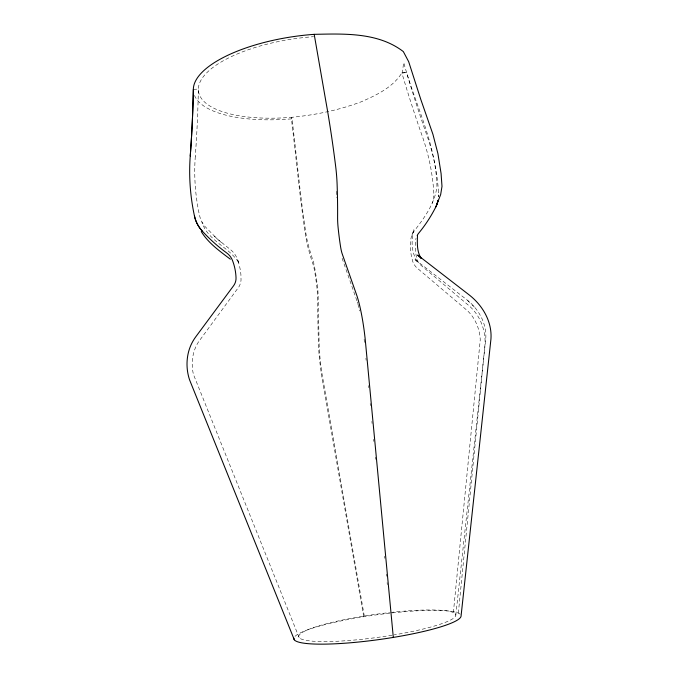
<?xml version="1.0" encoding="UTF-8"?>
<svg xmlns="http://www.w3.org/2000/svg" width="678" height="678" viewBox="0 0 678 678"><rect width="100%" height="100%" fill="white"/><g stroke="black" fill="none" stroke-linecap="round" stroke-linejoin="round"><path stroke-width="0.51" stroke-dasharray="3.39 2.54" d="M453.37 612.548L480.253 339.805A44.172 42.604 54.7 0 0 475.592 321.787A38.468 37.061 54.7 0 0 467.557 310.804L416.36 267.403A17.696 16.925 44.8 0 1 412.766 261.589L411.427 256.326A58.189 55.291 47.1 0 1 410.47 243.809L410.927 238.715A21.204 20.238 44 0 1 413.877 231.452C424.131 218.146 435.022 203.519 436.954 186.331C435.903 142.888 414.741 103.836 403.749 62.588L402.062 73.597A1080.13 841.567 53.6 0 0 422.292 136.261A221.757 212.383 16.6 0 1 433.793 192.391L433.835 194.679A26.679 25.34 38.5 0 1 432.064 203.341M458.353 613.107L485.058 343.924A49.13 47.375 54.7 0 0 479.863 319.77A43.477 41.883 54.7 0 0 468.506 305.295L421.063 265.369A12.772 12.221 44.8 0 1 416.792 258.471A53.299 50.647 47.1 0 1 415.461 241.326A16.289 15.552 44 0 1 416.029 238.325M455.819 615.226L485.787 338.644C486.838 322.762 478.015 307.863 465.422 298.684L414.105 258.801L418.334 262.708C411.071 253.691 411.004 240.224 413.927 229.495L411.393 236.791M363.713 616.76L322.05 378.027A45.536 6.466 83.1 0 1 319.219 355.958A40.138 5.67 83.1 0 1 318.313 340.771L317.321 293.396A11.831 1.653 83.7 0 0 316.762 286.031A48.028 6.483 83.6 0 0 314.439 270.336A15.06 2.093 83.7 0 0 312.931 263.945A161.991 23.984 85 0 1 307.812 246.665A29.663 4.119 84.1 0 1 305.414 234.325A254.021 42.222 85 0 1 298.464 180.628A657.245 49.46 83.8 0 0 291.438 118.862L291.862 117.286C315.55 114.98 338.983 110.141 361.298 101.768C376.544 95.073 392.638 87.538 401.868 72.961L406.588 72.58A1076.672 838.635 53.6 0 0 426.784 135.041A226.791 217.206 16.6 0 1 438.547 192.391A31.578 29.985 38.5 0 1 438.505 196.806A31.569 29.985 38.5 0 0 438.539 192.399M401.868 72.961L406.58 72.588M193.34 89.411L198.357 89.021L198.34 89.691A2140.387 1544.738 -15.3 0 1 195.289 156.423M195.298 156.423A213.57 202.375 37.8 0 0 199.485 215.257L200.103 217.57A27.637 26.544 17.5 0 0 204.442 225.927L217.265 238.953L231.317 250.301A22.077 21.416 13.9 0 1 236.41 256.92L239.198 263.471C229.969 247.173 207.663 241.215 201.9 221.926M221.282 242.436L213.375 235.351M467.659 300.557L469.693 302.532M472.329 305.125L474.354 307.092M299.151 637.583L193.459 374.502A45.646 45.121 9.4 0 1 193.12 355.153A39.841 39.349 7.4 0 1 198.383 342.102L239.012 286.684A18.391 17.882 14.3 0 0 241.037 280.107L240.91 274.565A61.469 59.596 7.1 0 0 238.325 261.886L237.232 258.776M342.11 258.284L357.077 301.269M364.298 616.022L321.948 373.442A40.943 5.814 83.1 0 1 319.914 356.755A35.51 5.017 83.1 0 1 319.169 345.356L318.084 293.905A16.399 2.288 83.7 0 0 317.601 287.684L316.982 282.573A52.443 7.085 83.6 0 0 315.278 271.081L314.499 266.666A19.603 2.72 83.7 0 0 313.177 261.072L312.007 257.53A156.474 23.145 85 0 1 307.888 243.351L307.515 241.834A25.061 3.475 84.1 0 1 306.142 234.825L305.829 232.817A248.089 41.197 85 0 1 299.006 180.094A660.33 49.774 83.8 0 0 291.938 117.921L291.862 117.286A103.632 38.917 -7.9 0 1 198.934 85.114A103.632 38.917 -7.9 0 1 313.558 36.688M364.137 339.229L364.433 342.39M365.925 358.187L366.12 360.298M368.51 385.579L368.705 387.68M370.196 403.486L370.4 405.588M371.891 421.394L372.086 423.496M373.578 439.302L373.781 441.403M375.273 457.209L375.468 459.311M384.612 556.223L384.816 558.333M386.307 574.13L386.502 576.241M387.104 582.555L387.299 584.665M390.672 612.454A79.284 11.56 -7.9 0 1 455.802 614.844A79.284 11.56 -7.9 0 1 394.223 634.871M392.07 635.227A79.284 11.56 -7.9 0 1 298.744 636.617A79.284 11.56 -7.9 0 1 389.621 612.573M295.006 636.405A84.377 12.416 -7.9 0 1 379.036 614.505A84.377 12.416 -7.9 0 1 460.413 614.421M291.438 118.87A108.641 40.816 -7.9 0 1 194.4 95.174M336.322 191.255A153.381 22.323 84.9 0 1 336.449 197.527M357.298 301.973A43.4 7.5 83.3 0 1 357.73 303.439M357.95 304.202A43.4 7.5 83.3 0 1 359.628 310.931"/><path stroke-width="1.02" d="M417.479 235.876C417.182 243.249 416.919 251.479 420.928 257.971M436.513 205.298L440.666 194.544L441.997 186.365L441.081 173.526L437.92 153.635L432.911 134.261L420.843 99.581L408.681 61.706L403.334 51.596C378.222 32.247 344.255 33.722 314.194 34.341A108.633 40.816 -7.9 0 0 193.34 89.42A2133.946 1539.958 -15.3 0 1 190.247 156.025A218.418 206.976 37.8 0 0 194.51 216.223A32.705 31.408 17.5 0 0 202.18 230.978A155.957 147.473 27.9 0 0 226.672 252.911A16.967 16.458 13.9 0 1 232.503 260.488A56.308 54.587 7.1 0 1 236.029 277.878A13.272 12.907 14.3 0 1 233.613 285.709L195.789 336.78A45.019 44.468 7.4 0 0 188.018 354.17A50.765 50.18 9.4 0 0 189.577 379.883L294.303 639.769M230.317 259.182C219.74 251.14 208.29 243.105 201.264 231.579M421.292 258.547L417.673 255.072L468.668 294.515C482.329 304.964 492.169 321.313 490.957 338.932L461.074 615.963A84.369 12.416 -7.9 0 1 375.9 639.998A84.369 12.416 -7.9 0 1 293.938 638.168M314.194 34.341L325.83 101.158A208.477 29.171 84.3 0 1 335.61 165.949A35.476 5.771 84.7 0 1 337.127 184.73A158.728 23.111 84.9 0 1 337.602 217.46A18.552 3.136 84.3 0 0 338.102 227.486A63.546 11.195 84.3 0 0 340.559 246.673A14.45 2.441 84.2 0 0 342.212 253.877L356.535 294.667A49.053 8.475 83.3 0 1 360.857 310.982A55.096 9.475 83.3 0 1 365.239 339.576L393.308 637.405M202.18 230.978A32.705 31.408 17.5 0 1 194.51 216.223M193.34 89.42A2133.903 1539.933 -15.3 0 1 190.247 156.025M417.165 235.52A16.289 15.552 44 0 1 418.834 233.012A156.576 148.202 26 0 0 435.437 207.671A31.578 29.985 38.5 0 0 438.013 200.273A31.569 29.985 38.5 0 1 435.429 207.671"/></g></svg>
